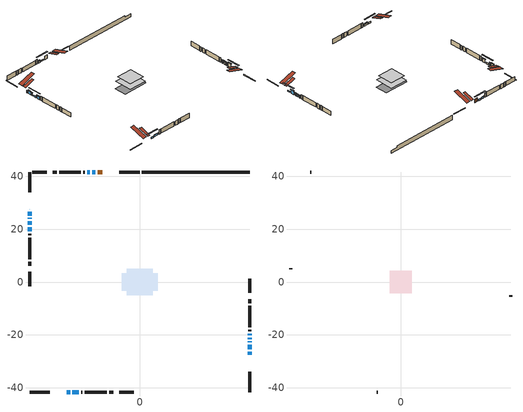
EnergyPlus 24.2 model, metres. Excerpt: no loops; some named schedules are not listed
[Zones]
conditioned space
 floor adiabatic (AdiabaticFloorConstruction): -4.94,-4.94 -4.94,4.94 4.94,4.94 4.94,-4.94 z1.37
 floor foundation (Slab1 construction): -6.84,-3.37 -6.84,3.37 6.84,3.37 6.84,-3.37 z-1.22
 wall outside (RimJoist1 construction): -0.08,41.69 -7.74,41.69 / -41.69,-41.69 -34.03,-41.69 / -41.69,41.69 -41.69,34.03 / 41.69,-41.69 41.69,-34.03 z1.37:1.67
 wall outside (AdiabaticWallConstruction 1): -14.14,41.69 -15.91,41.69 z1.37:3.4
 wall outside (AdiabaticWallConstruction): -41.69,27.63 -41.69,27.54 z1.37:2.59; -41.69,26.61 -41.69,25.19 / -41.69,20.7 -41.69,19.23 z1.37:3.12; -41.69,24.26 -41.69,24.01 / 41.69,-22.8 41.69,-22.54 / 41.69,-21.62 41.69,-21.06 / 41.69,-20.13 41.69,-19.57 z1.37:2.82; 41.69,-27.63 41.69,-26.43 / -16.84,41.69 -18.04,41.69 / -27.63,-41.69 -26.43,-41.69 / -41.69,23.08 -41.69,21.63 z1.37:2.13; 41.69,-25.5 41.69,-23.73 z1.37:3.4; -18.96,41.69 -19.9,41.69 / -25.5,-41.69 -23.17,-41.69 z1.37:2.34
 wall outside (Wall1 construction): -20.83,41.69 -21.36,41.69 / -22.24,-41.69 -21.72,-41.69 / -41.69,18.3 -41.69,17.77 / 41.69,-18.64 41.69,-18.12 z1.37:3.81
 wall outside (Wall2 construction): -22.28,41.69 -30.55,41.69 / -20.79,-41.69 -12.52,-41.69 / -41.69,16.85 -41.69,8.58 / 41.69,-17.19 41.69,-8.92 z1.37:3.81
 wall outside (Wall3 construction): -31.48,41.69 -33.01,41.69 / -11.59,-41.69 -10.06,-41.69 / -41.69,7.65 -41.69,6.12 / 41.69,-7.99 41.69,-6.47 z1.37:3.81
 wall outside (Wall5 construction): -35.32,41.69 -40.76,41.69 / -7.76,-41.69 -2.31,-41.69 / -41.69,3.81 -41.69,-1.63 / 41.69,-4.16 41.69,1.29 z1.37:3.81
 wall foundation (FoundationWall1 construction): 0.85,41.69,-1.22 0.85,41.69,1.37 37.6,41.69,1.37 37.6,41.69,0.43 41.69,41.69,0.43 41.69,41.69,-1.22
 window (WindowConstruction 9): -41.69,27.63 -41.69,27.54 z1.37:2.59
 window (WindowConstruction 7): -41.69,26.61 -41.69,25.19 z1.37:3.12
 window (WindowConstruction 8): -41.69,24.26 -41.69,24.01 z1.37:2.82
 window (WindowConstruction 10): 41.69,-27.63 41.69,-26.43 z1.37:2.13
 window (WindowConstruction 11): -16.84,41.69 -18.03,41.69 z1.37:2.13
 window (WindowConstruction 12): -27.63,-41.69 -26.43,-41.69 z1.37:2.13
 window (WindowConstruction 13): -41.69,23.08 -41.69,21.63 z1.37:2.13
 window (WindowConstruction): 41.69,-25.5 41.69,-23.73 z1.37:3.4
 window (WindowConstruction 1): 41.69,-22.8 41.69,-22.54 z1.37:2.82
 window (WindowConstruction 2): 41.69,-21.62 41.69,-21.06 z1.37:2.82
 window (WindowConstruction 3): 41.69,-20.13 41.69,-19.57 z1.37:2.82
 window (WindowConstruction 4): -18.96,41.69 -19.9,41.69 z1.37:2.34
 window (WindowConstruction 5): -25.5,-41.69 -23.17,-41.69 z1.37:2.34
 window (WindowConstruction 6): -41.69,20.7 -41.69,19.23 z1.37:3.12
 door (Door): -14.14,41.69 -15.91,41.69 z1.37:3.4
 ceiling adiabatic (AdiabaticFloorConstruction): 4.94,-4.94 4.94,4.94 -4.94,4.94 -4.94,-4.94 z1.37
 roof outside (Roof2 construction): -13.22,41.69,3.81 -13.22,36.2,5.64 -11.77,36.2,5.64 -11.77,41.69,3.81; -28.56,-41.69,3.81 -28.56,-36.2,5.64 -30,-36.2,5.64 -30,-41.69,3.81; -41.69,28.56,3.81 -36.2,28.56,5.64 -36.2,30,5.64 -41.69,30,3.81; 41.69,-28.56,3.81 36.2,-28.56,5.64 36.2,-30,5.64 41.69,-30,3.81
attic - vented
 floor to conditioned space (Floor1 construction Reversed): -4.23,-4.23 -4.23,4.23 4.23,4.23 4.23,-4.23 z3.81
 wall outside (Wall4 construction): -33.94,41.69 -34.39,41.69 / -9.13,-41.69 -8.68,-41.69 / -41.69,5.19 -41.69,4.74 / 41.69,-5.54 41.69,-5.09 z1.37:3.81
 roof outside (Roof1 construction): -10.84,41.69,3.81 -10.84,33.45,6.55 -8.67,33.45,6.55 -8.67,41.69,3.81; -30.93,-41.69,3.81 -30.93,-33.45,6.55 -33.1,-33.45,6.55 -33.1,-41.69,3.81; -41.69,30.93,3.81 -33.45,30.93,6.55 -33.45,33.1,6.55 -41.69,33.1,3.81; 41.69,-30.93,3.81 33.45,-30.93,6.55 33.45,-33.1,6.55 41.69,-33.1,3.81
shading: -41.69,24.99 -41.69,26.81 -42.1,26.81 -42.1,24.99 z3.32; -41.69,23.81 -41.69,24.46 -42.1,24.46 -42.1,23.81 z3.02; 41.69,-23.52 41.69,-30.54 42.1,-30.54 42.1,-23.52 z5.04; -20.95,41.69 -13.93,41.69 -13.93,42.1 -20.95,42.1 z5.04; -23.52,-41.69 -30.54,-41.69 -30.54,-42.1 -23.52,-42.1 z5.04; -41.69,18.72 -41.69,25.99 -42.1,25.99 -42.1,18.72 z5.04; 41.69,-23.53 41.69,-25.7 42.1,-25.7 42.1,-23.53 z3.6; 41.69,-22.34 41.69,-23 42.1,-23 42.1,-22.34 z3.02; 41.69,-20.86 41.69,-21.82 42.1,-21.82 42.1,-20.86 z3.02; 41.69,-19.37 41.69,-20.33 42.1,-20.33 42.1,-19.37 z3.02; -20.1,41.69 -18.76,41.69 -18.76,42.1 -20.1,42.1 z2.54; -22.97,-41.69 -25.7,-41.69 -25.7,-42.1 -22.97,-42.1 z2.54; -41.69,19.03 -41.69,20.9 -42.1,20.9 -42.1,19.03 z3.32
[Building]
Building 1: Terrain=Suburbs
[Site:Location]
Edmonton Intl AP_AB: Latitude {deg}=53.31; Longitude {deg}=-113.58; Time Zone {hr}=-7; Elevation {m}=723; Keep Site Location Information=Yes
[Site:GroundTemperature:Shallow]
-1.56185, -3.61833, -3.78302, -2.80711, 1.11059, 5.01004, 8.39065, 10.5322, 10.7141, 8.97234, 5.67794, 1.89811
[Site:WaterMainsTemperature]
Calculation Method=Schedule; Temperature Schedule=mains temperature schedule
[Material] Roughness=Rough; Thermal Absorptance=0.9
Name | Thickness {m} | Conductivity {W/m-K} | Density {kg/m3} | Specific Heat {J/kg-K} | Solar Absorptance | Visible Absorptance
asphalt or fiberglass shingles | 0.00635 | 0.162714 | 1121.4 | 1465.45 | 0.4 | 0.4
ceiling loosefill ins | 0.0846667 | 0.0480833 | 16.02 | 1046.75 | 0.7 | 0.7
ceiling stud and cavity | 0.1397 | 0.0801386 | 65.682 | 1177.47 | 0.7 | 0.7
concrete 4.0 in. | 0.1016 | 1.803125 | 2242.8 | 837.4 | 0.7 | 0.7
concrete 8.0 in. | 0.2032 | 1.803125 | 2242.8 | 837.4 | 0.7 | 0.7
door material | 0.04445 | 0.053851 | 512.64 | 1214.23 | 0.7 | 0.7
floor covering | 0.0127 | 0.0433444 | 54.468 | 1339.84 | 0.6 | 0.6
floor rigid ins; wall rigid ins 1 | 0.512978 | 0.029427 | 32.04 | 1214.23 | 0.7 | 0.7
floor stud and cavity | 0.1397 | 1.75129 | 37.0049 | 1207.88 | 0.7 | 0.7
furniture material conditioned space 1 | 0.1524 | 0.115458 | 640.8 | 1214.23 | 0.6 | 0.6
gypsum board | 0.0127 | 0.160291 | 801 | 837.4 | 0.6 | 0.6
osb sheathing 0.5 in. | 0.0127 | 0.115458 | 512.64 | 1214.23 | 0.7 | 0.7
osb sheathing 0.75 in. | 0.01905 | 0.115458 | 512.64 | 1214.23 | 0.7 | 0.7
osb sheathing 2.0 in. | 0.0508 | 0.115458 | 512.64 | 1214.23 | 0.7 | 0.7
rim joist stud and cavity | 0.0508 | 0.0296634 | 125.044 | 1163.47 | 0.6 | 0.6
roof rigid ins; wall rigid ins | 0.051816 | 0.029427 | 32.04 | 1214.23 | 0.7 | 0.7
roof stud and cavity | 0.2032 | 0.133444 | 78.34581 | 1123.46 | 0.7 | 0.7
wall stud and cavity | 0.1397 | 0.422031 | 139.0536 | 1170.24 | 0.7 | 0.7
wall stud and cavity 1 | 0.1397 | 0.213279 | 139.0536 | 1170.24 | 0.7 | 0.7
wall stud and cavity 2 | 0.1397 | 0.475104 | 139.0536 | 1170.24 | 0.7 | 0.7
wall stud and cavity 3 | 0.0889 | 6.1454 | 50.32683 | 1063.81 | 0.6 | 0.6
wall stud and cavity 4 | 0.1397 | 0.265121 | 139.0536 | 1170.24 | 0.7 | 0.7
wall stud and cavity 5 | 0.0889 | 0.380278 | 52.3479 | 1209.89 | 0.7 | 0.7
wall stud and cavity 6 | 0.0889 | 0.391764 | 83.0341 | 1211.67 | 0.7 | 0.7
wood siding | 0.0254 | 0.102417 | 544.68 | 1172.36 | 0.4 | 0.4
wood siding 1 | 0.00254 | 0.102417 | 544.68 | 1172.36 | 0.4 | 0.4
wood siding 2; wood siding 3; wood siding 4 | 0.0254 | 0.102417 | 544.68 | 1172.36 | 0.7 | 0.7
[WindowMaterial:SimpleGlazingSystem]
Name | U-Factor {W/m2-K} | Solar Heat Gain Coefficient
WindowMaterial | 2.97754 | 0.59
WindowMaterial 1 | 3.32901 | 0.5
WindowMaterial 10 | 3.304596 | 0.65
WindowMaterial 2 | 3.30914 | 0.62
WindowMaterial 3 | 3.26996 | 0.52
WindowMaterial 4 | 3.284723 | 0.52
WindowMaterial 5 | 3.28586 | 0.54
WindowMaterial 6 | 3.29835 | 0.69
WindowMaterial 7 | 3.30573 | 0.65
WindowMaterial 8 | 3.273367 | 0.4
WindowMaterial 9 | 3.27961 | 0.52
[Construction]
AdiabaticFloorConstruction: floor stud and cavity, floor rigid ins, osb sheathing 0.75 in., floor covering
AdiabaticWallConstruction: wood siding 3, wall rigid ins 1, wall stud and cavity 5, gypsum board
AdiabaticWallConstruction 1: wood siding 4, wall rigid ins 1, wall stud and cavity 5, gypsum board
Door: door material
Floor1 construction Reversed: gypsum board, ceiling stud and cavity, ceiling loosefill ins
FoundationWall1 construction: concrete 8.0 in.
furniture construction conditioned space 1: furniture material conditioned space 1
PartitionWallConstruction: gypsum board, wall stud and cavity 6, gypsum board
RimJoist1 construction: wood siding 2, osb sheathing 2.0 in., rim joist stud and cavity
Roof1 construction: asphalt or fiberglass shingles
Roof2 construction: asphalt or fiberglass shingles, roof rigid ins, osb sheathing 0.75 in., roof stud and cavity, gypsum board
Slab1 construction: concrete 4.0 in.
Wall1 construction: wood siding, wall rigid ins, osb sheathing 0.5 in., wall stud and cavity, gypsum board
Wall2 construction: wood siding, wall rigid ins, osb sheathing 0.5 in., wall stud and cavity 1, gypsum board
Wall3 construction: wood siding, wall rigid ins, osb sheathing 0.5 in., wall stud and cavity 2, gypsum board
Wall4 construction: wood siding 1, wall stud and cavity 3
Wall5 construction: wood siding, wall rigid ins, osb sheathing 0.5 in., wall stud and cavity 4, gypsum board
WindowConstruction: WindowMaterial
WindowConstruction 1; WindowConstruction 8: WindowMaterial 1
WindowConstruction 10; WindowConstruction 11; WindowConstruction 12: WindowMaterial 9
WindowConstruction 13: WindowMaterial 10
WindowConstruction 2: WindowMaterial 2
WindowConstruction 3: WindowMaterial 3
WindowConstruction 4: WindowMaterial 4
WindowConstruction 5: WindowMaterial 5
WindowConstruction 6: WindowMaterial 6
WindowConstruction 7: WindowMaterial 7
WindowConstruction 9: WindowMaterial 8
[Zone] Multiplier=1; Part of Total Floor Area=Yes
Name | Volume {m3}
attic - vented | 31.8913
conditioned space | 534.9
[Space]
Name | Zone | Volume {m3}
attic - vented 1 | attic - vented | 31.8913
conditioned space 1 | conditioned space | 534.9
[ZoneInfiltration:EffectiveLeakageArea]
infil attic - vented 1: Zone or Space=attic - vented 1; Schedule=Always On Discrete; Effective Air Leakage Area {cm2}=2488.35; Stack Coefficient=0.00036052; Wind Coefficient=1.28288e-05
[ZoneMixing]
whole house fan mix: Zone or Space=attic - vented; Schedule=Always On Continuous; Design Flow Rate Calculation Method=Flow/Zone; Design Flow Rate {m3/s}=0; Source Zone or Space=conditioned space
[SurfaceProperty:ExposedFoundationPerimeter]
Slab1: Exposed Perimeter Calculation Method=TotalExposedPerimeter; Total Exposed Perimeter {m}=40.843
[InternalMass] Zone or ZoneList=conditioned space; Space or SpaceList=conditioned space 1
Name | Construction | Surface Area {m2}
furniture mass conditioned space 1 | furniture construction conditioned space 1 | 75.8397
partition wall mass | PartitionWallConstruction | 189.599
[Lights]
interior lighting: Zone or ZoneList or Space or SpaceList=conditioned space 1; Schedule=interior lighting schedule; Design Level Calculation Method=LightingLevel; Lighting Level {W}=343.2; Return Air Fraction=0; Fraction Radiant=0.6; Fraction Visible=0.2; Fraction Replaceable=1
[People]
occupants: Zone or ZoneList or Space or SpaceList=conditioned space 1; Number of People Schedule=occupants schedule; Number of People Calculation Method=People; Number of People=3; Fraction Radiant=0.314171; Sensible Heat Fraction=0.56303; Activity Level Schedule=occupants activity schedule; Carbon Dioxide Generation Rate {m3/s-W}=0; Enable ASHRAE 55 Comfort Warnings=No; Mean Radiant Temperature Calculation Type=EnclosureAveraged
[ElectricEquipment] Zone or ZoneList or Space or SpaceList=conditioned space 1; Design Level Calculation Method=EquipmentLevel
Name | Schedule | Design Level {W} | Fraction Latent | Fraction Radiant | Fraction Lost
clothes dryer | clothes dryer schedule | 140.772 | 0.015 | 0.081 | 0.85
clothes washer | clothes washer schedule | 32.1985 | 0.03 | 0.162 | 0.7
cooking range | cooking range schedule | 215.147 | 0.08 | 0.432 | 0.2
dishwasher | dishwasher schedule | 66.8632 | 0.3 | 0.18 | 0.4
fridge | fridge schedule | 72.9452 | 0 | 0.6 | 0
mech vent bath fan 0 | mech vent bath fan 0 schedule | 50.2 | 0 | 0 | 1
mech vent bath fan 1 | mech vent bath fan 1 schedule | 50.2 | 0 | 0 | 1
mech vent house fan | mech vent house fan schedule | 0 | 0 | 0 | 1
mech vent house fan cfis | mech vent house fan cfis schedule | 0 | 0 | 0 | 0
misc plug loads | misc plug loads schedule | 494.7 | 0.045 | 0.513 | 0.1
whole house fan | Always On Discrete | 0 | 0 | 0 | 1
[OtherEquipment] Zone or ZoneList or Space or SpaceList=conditioned space 1; Design Level Calculation Method=EquipmentLevel
Name | Fuel Type | Schedule | Design Level {W} | Fraction Latent | Fraction Radiant | Fraction Lost
clothes dryer 1 | Electricity | clothes dryer schedule | 0 | 0.015 | 0.081 | 0.85
cooking range 1 | Electricity | cooking range schedule | 0 | 0.08 | 0.432 | 0.2
general water use latent | None | general water use schedule | 62.594 | 1 | 0 | 0
general water use sensible | None | general water use schedule | -61.6891 | 0 | 0.6 | 0
mech vent house fan latent load | None | Always On Discrete | 0 | 1 | 0 | 0
mech vent house fan sensible load | None | Always On Discrete | 0 | 0 | 0 | 0
water heater energy adjustment1 | NaturalGas | Always On Discrete | 0.01 | 0 | 0 | 1
[ZoneInfiltration:DesignFlowRate] Zone or ZoneList or Space or SpaceList=conditioned space 1; Schedule=Always On Discrete; Design Flow Rate Calculation Method=Flow/Zone; Design Flow Rate {m3/s}=0
infil flow; natural vent flow; whole house fan flow
[Foundation:Kiva]
Foundation Kiva 1: Initial Indoor Air Temperature {C}=18; Wall Height Above Grade {m}=1.37002; Wall Depth Below Slab {m}=0.2032
[Foundation:Kiva:Settings]
Soil Conductivity {W/m-K}=0.849921; Soil Density {kg/m3}=1842.3; Soil Specific Heat {J/kg-K}=418.7; Ground Solar Absorptivity=0.9; Ground Thermal Absorptivity=0.9; Ground Surface Roughness {m}=0.03; Far-Field Width {m}=40; Deep-Ground Boundary Condition=ZeroFlux; Deep-Ground Depth {m}=40; Minimum Cell Dimension {m}=0.2; Maximum Cell Growth Coefficient=3; Simulation Timestep=Timestep
[Exterior:Lights]
exterior lighting: Schedule=exterior lighting schedule; Design Level {W}=75.6
[Schedule:Constant]
Name | Hourly Value
Always On Continuous; mech vent house fan schedule; mech vent house fan cfis schedule; Always On Discrete | 1
occupants activity schedule | 117.228
fridge schedule | 0
[Schedule:Week:Daily]
interior lighting schedule Week Rule - Jan1-Jan27: interior lighting schedule day, interior lighting schedule day, interior lighting schedule day, interior lighting schedule day, interior lighting schedule day, interior lighting schedule day, interior lighting schedule day, interior lighting schedule default day, interior lighting schedule default day, interior lighting schedule default day, interior lighting schedule default day, interior lighting schedule default day
interior lighting schedule Week Rule - Jan28-Feb3: interior lighting schedule day, interior lighting schedule day, interior lighting schedule day, interior lighting schedule day, interior lighting schedule day 1, interior lighting schedule day 1, interior lighting schedule day 1, interior lighting schedule default day, interior lighting schedule default day, interior lighting schedule default day, interior lighting schedule default day, interior lighting schedule default day
interior lighting schedule Week Rule - Feb4-Feb24: interior lighting schedule day 1, interior lighting schedule day 1, interior lighting schedule day 1, interior lighting schedule day 1, interior lighting schedule day 1, interior lighting schedule day 1, interior lighting schedule day 1, interior lighting schedule default day, interior lighting schedule default day, interior lighting schedule default day, interior lighting schedule default day, interior lighting schedule default day
interior lighting schedule Week Rule - Feb25-Mar3: interior lighting schedule day 1, interior lighting schedule day 1, interior lighting schedule day 1, interior lighting schedule day 1, interior lighting schedule day 2, interior lighting schedule day 2, interior lighting schedule day 2, interior lighting schedule default day, interior lighting schedule default day, interior lighting schedule default day, interior lighting schedule default day, interior lighting schedule default day
interior lighting schedule Week Rule - Mar4-Mar31: interior lighting schedule day 2, interior lighting schedule day 2, interior lighting schedule day 2, interior lighting schedule day 2, interior lighting schedule day 2, interior lighting schedule day 2, interior lighting schedule day 2, interior lighting schedule default day, interior lighting schedule default day, interior lighting schedule default day, interior lighting schedule default day, interior lighting schedule default day
interior lighting schedule Week Rule - Apr1-Apr28: interior lighting schedule day 3, interior lighting schedule day 3, interior lighting schedule day 3, interior lighting schedule day 3, interior lighting schedule day 3, interior lighting schedule day 3, interior lighting schedule day 3, interior lighting schedule default day, interior lighting schedule default day, interior lighting schedule default day, interior lighting schedule default day, interior lighting schedule default day
interior lighting schedule Week Rule - Apr29-May5: interior lighting schedule day 3, interior lighting schedule day 3, interior lighting schedule day 4, interior lighting schedule day 4, interior lighting schedule day 4, interior lighting schedule day 4, interior lighting schedule day 4, interior lighting schedule default day, interior lighting schedule default day, interior lighting schedule default day, interior lighting schedule default day, interior lighting schedule default day
interior lighting schedule Week Rule - May6-May26: interior lighting schedule day 4, interior lighting schedule day 4, interior lighting schedule day 4, interior lighting schedule day 4, interior lighting schedule day 4, interior lighting schedule day 4, interior lighting schedule day 4, interior lighting schedule default day, interior lighting schedule default day, interior lighting schedule default day, interior lighting schedule default day, interior lighting schedule default day
interior lighting schedule Week Rule - May27-Jun2: interior lighting schedule day 4, interior lighting schedule day 4, interior lighting schedule day 4, interior lighting schedule day 4, interior lighting schedule day 4, interior lighting schedule day 5, interior lighting schedule day 5, interior lighting schedule default day, interior lighting schedule default day, interior lighting schedule default day, interior lighting schedule default day, interior lighting schedule default day
interior lighting schedule Week Rule - Jun3-Jun30: interior lighting schedule day 5, interior lighting schedule day 5, interior lighting schedule day 5, interior lighting schedule day 5, interior lighting schedule day 5, interior lighting schedule day 5, interior lighting schedule day 5, interior lighting schedule default day, interior lighting schedule default day, interior lighting schedule default day, interior lighting schedule default day, interior lighting schedule default day
interior lighting schedule Week Rule - Jul1-Jul28: interior lighting schedule day 6, interior lighting schedule day 6, interior lighting schedule day 6, interior lighting schedule day 6, interior lighting schedule day 6, interior lighting schedule day 6, interior lighting schedule day 6, interior lighting schedule default day, interior lighting schedule default day, interior lighting schedule default day, interior lighting schedule default day, interior lighting schedule default day
interior lighting schedule Week Rule - Jul29-Aug4: interior lighting schedule day 6, interior lighting schedule day 6, interior lighting schedule day 6, interior lighting schedule day 7, interior lighting schedule day 7, interior lighting schedule day 7, interior lighting schedule day 7, interior lighting schedule default day, interior lighting schedule default day, interior lighting schedule default day, interior lighting schedule default day, interior lighting schedule default day
interior lighting schedule Week Rule - Aug5-Aug25: interior lighting schedule day 7, interior lighting schedule day 7, interior lighting schedule day 7, interior lighting schedule day 7, interior lighting schedule day 7, interior lighting schedule day 7, interior lighting schedule day 7, interior lighting schedule default day, interior lighting schedule default day, interior lighting schedule default day, interior lighting schedule default day, interior lighting schedule default day
interior lighting schedule Week Rule - Aug26-Sep1: interior lighting schedule day 7, interior lighting schedule day 7, interior lighting schedule day 7, interior lighting schedule day 7, interior lighting schedule day 7, interior lighting schedule day 7, interior lighting schedule day 8, interior lighting schedule default day, interior lighting schedule default day, interior lighting schedule default day, interior lighting schedule default day, interior lighting schedule default day
interior lighting schedule Week Rule - Sep2-Sep29: interior lighting schedule day 8, interior lighting schedule day 8, interior lighting schedule day 8, interior lighting schedule day 8, interior lighting schedule day 8, interior lighting schedule day 8, interior lighting schedule day 8, interior lighting schedule default day, interior lighting schedule default day, interior lighting schedule default day, interior lighting schedule default day, interior lighting schedule default day
interior lighting schedule Week Rule - Sep30-Oct6: interior lighting schedule day 8, interior lighting schedule day 9, interior lighting schedule day 9, interior lighting schedule day 9, interior lighting schedule day 9, interior lighting schedule day 9, interior lighting schedule day 9, interior lighting schedule default day, interior lighting schedule default day, interior lighting schedule default day, interior lighting schedule default day, interior lighting schedule default day
interior lighting schedule Week Rule - Oct7-Oct27: interior lighting schedule day 9, interior lighting schedule day 9, interior lighting schedule day 9, interior lighting schedule day 9, interior lighting schedule day 9, interior lighting schedule day 9, interior lighting schedule day 9, interior lighting schedule default day, interior lighting schedule default day, interior lighting schedule default day, interior lighting schedule default day, interior lighting schedule default day
interior lighting schedule Week Rule - Oct28-Nov3: interior lighting schedule day 9, interior lighting schedule day 9, interior lighting schedule day 9, interior lighting schedule day 9, interior lighting schedule day 10, interior lighting schedule day 10, interior lighting schedule day 10, interior lighting schedule default day, interior lighting schedule default day, interior lighting schedule default day, interior lighting schedule default day, interior lighting schedule default day
interior lighting schedule Week Rule - Nov4-Nov24: interior lighting schedule day 10, interior lighting schedule day 10, interior lighting schedule day 10, interior lighting schedule day 10, interior lighting schedule day 10, interior lighting schedule day 10, interior lighting schedule day 10, interior lighting schedule default day, interior lighting schedule default day, interior lighting schedule default day, interior lighting schedule default day, interior lighting schedule default day
interior lighting schedule Week Rule - Nov25-Dec1: interior lighting schedule day 10, interior lighting schedule day 10, interior lighting schedule day 10, interior lighting schedule day 10, interior lighting schedule day 10, interior lighting schedule day 10, interior lighting schedule day 11, interior lighting schedule default day, interior lighting schedule default day, interior lighting schedule default day, interior lighting schedule default day, interior lighting schedule default day
interior lighting schedule Week Rule - Dec2-Dec31: interior lighting schedule day 11, interior lighting schedule day 11, interior lighting schedule day 11, interior lighting schedule day 11, interior lighting schedule day 11, interior lighting schedule day 11, interior lighting schedule day 11, interior lighting schedule default day, interior lighting schedule default day, interior lighting schedule default day, interior lighting schedule default day, interior lighting schedule default day
occupants schedule Week Rule - Jan1-Dec31: occupants schedule day, occupants schedule day, occupants schedule day, occupants schedule day, occupants schedule day, occupants schedule day, occupants schedule day, occupants schedule default day, occupants schedule default day, occupants schedule default day, occupants schedule default day, occupants schedule default day
clothes dryer schedule Week Rule - Jan1-Dec31: clothes dryer schedule day, clothes dryer schedule day, clothes dryer schedule day, clothes dryer schedule day, clothes dryer schedule day, clothes dryer schedule day, clothes dryer schedule day, clothes dryer schedule default day, clothes dryer schedule default day, clothes dryer schedule default day, clothes dryer schedule default day, clothes dryer schedule default day
clothes washer schedule Week Rule - Jan1-Dec31: clothes washer schedule day, clothes washer schedule day, clothes washer schedule day, clothes washer schedule day, clothes washer schedule day, clothes washer schedule day, clothes washer schedule day, clothes washer schedule default day, clothes washer schedule default day, clothes washer schedule default day, clothes washer schedule default day, clothes washer schedule default day
cooking range schedule Week Rule - Jan1-Dec31: cooking range schedule day, cooking range schedule day, cooking range schedule day, cooking range schedule day, cooking range schedule day, cooking range schedule day, cooking range schedule day, cooking range schedule default day, cooking range schedule default day, cooking range schedule default day, cooking range schedule default day, cooking range schedule default day
dishwasher schedule Week Rule - Jan1-Dec31: dishwasher schedule day, dishwasher schedule day, dishwasher schedule day, dishwasher schedule day, dishwasher schedule day, dishwasher schedule day, dishwasher schedule day, dishwasher schedule default day, dishwasher schedule default day, dishwasher schedule default day, dishwasher schedule default day, dishwasher schedule default day
mech vent bath fan 0 schedule Week Rule - Jan1-Dec31: mech vent bath fan 0 schedule day, mech vent bath fan 0 schedule day, mech vent bath fan 0 schedule day, mech vent bath fan 0 schedule day, mech vent bath fan 0 schedule day, mech vent bath fan 0 schedule day, mech vent bath fan 0 schedule day, mech vent bath fan 0 schedule default day, mech vent bath fan 0 schedule default day, mech vent bath fan 0 schedule default day, mech vent bath fan 0 schedule default day, mech vent bath fan 0 schedule default day
mech vent bath fan 1 schedule Week Rule - Jan1-Dec31: mech vent bath fan 1 schedule day, mech vent bath fan 1 schedule day, mech vent bath fan 1 schedule day, mech vent bath fan 1 schedule day, mech vent bath fan 1 schedule day, mech vent bath fan 1 schedule day, mech vent bath fan 1 schedule day, mech vent bath fan 1 schedule default day, mech vent bath fan 1 schedule default day, mech vent bath fan 1 schedule default day, mech vent bath fan 1 schedule default day, mech vent bath fan 1 schedule default day
misc plug loads schedule Week Rule - Jan1-Dec31: misc plug loads schedule day, misc plug loads schedule day, misc plug loads schedule day, misc plug loads schedule day, misc plug loads schedule day, misc plug loads schedule day, misc plug loads schedule day, misc plug loads schedule default day, misc plug loads schedule default day, misc plug loads schedule default day, misc plug loads schedule default day, misc plug loads schedule default day
general water use schedule Week Rule - Jan1-Dec31: general water use schedule day, general water use schedule day, general water use schedule day, general water use schedule day, general water use schedule day, general water use schedule day, general water use schedule day, general water use schedule default day, general water use schedule default day, general water use schedule default day, general water use schedule default day, general water use schedule default day
exterior lighting schedule Week Rule - Jan1-Jan27: exterior lighting schedule day, exterior lighting schedule day, exterior lighting schedule day, exterior lighting schedule day, exterior lighting schedule day, exterior lighting schedule day, exterior lighting schedule day, exterior lighting schedule default day, exterior lighting schedule default day, exterior lighting schedule default day, exterior lighting schedule default day, exterior lighting schedule default day
exterior lighting schedule Week Rule - Jan28-Feb3: exterior lighting schedule day, exterior lighting schedule day, exterior lighting schedule day, exterior lighting schedule day, exterior lighting schedule day 1, exterior lighting schedule day 1, exterior lighting schedule day 1, exterior lighting schedule default day, exterior lighting schedule default day, exterior lighting schedule default day, exterior lighting schedule default day, exterior lighting schedule default day
exterior lighting schedule Week Rule - Feb4-Feb24: exterior lighting schedule day 1, exterior lighting schedule day 1, exterior lighting schedule day 1, exterior lighting schedule day 1, exterior lighting schedule day 1, exterior lighting schedule day 1, exterior lighting schedule day 1, exterior lighting schedule default day, exterior lighting schedule default day, exterior lighting schedule default day, exterior lighting schedule default day, exterior lighting schedule default day
exterior lighting schedule Week Rule - Feb25-Mar3: exterior lighting schedule day 1, exterior lighting schedule day 1, exterior lighting schedule day 1, exterior lighting schedule day 1, exterior lighting schedule day 2, exterior lighting schedule day 2, exterior lighting schedule day 2, exterior lighting schedule default day, exterior lighting schedule default day, exterior lighting schedule default day, exterior lighting schedule default day, exterior lighting schedule default day
exterior lighting schedule Week Rule - Mar4-Mar31: exterior lighting schedule day 2, exterior lighting schedule day 2, exterior lighting schedule day 2, exterior lighting schedule day 2, exterior lighting schedule day 2, exterior lighting schedule day 2, exterior lighting schedule day 2, exterior lighting schedule default day, exterior lighting schedule default day, exterior lighting schedule default day, exterior lighting schedule default day, exterior lighting schedule default day
exterior lighting schedule Week Rule - Apr1-Apr28: exterior lighting schedule day 3, exterior lighting schedule day 3, exterior lighting schedule day 3, exterior lighting schedule day 3, exterior lighting schedule day 3, exterior lighting schedule day 3, exterior lighting schedule day 3, exterior lighting schedule default day, exterior lighting schedule default day, exterior lighting schedule default day, exterior lighting schedule default day, exterior lighting schedule default day
exterior lighting schedule Week Rule - Apr29-May5: exterior lighting schedule day 3, exterior lighting schedule day 3, exterior lighting schedule day 4, exterior lighting schedule day 4, exterior lighting schedule day 4, exterior lighting schedule day 4, exterior lighting schedule day 4, exterior lighting schedule default day, exterior lighting schedule default day, exterior lighting schedule default day, exterior lighting schedule default day, exterior lighting schedule default day
exterior lighting schedule Week Rule - May6-May26: exterior lighting schedule day 4, exterior lighting schedule day 4, exterior lighting schedule day 4, exterior lighting schedule day 4, exterior lighting schedule day 4, exterior lighting schedule day 4, exterior lighting schedule day 4, exterior lighting schedule default day, exterior lighting schedule default day, exterior lighting schedule default day, exterior lighting schedule default day, exterior lighting schedule default day
exterior lighting schedule Week Rule - May27-Jun2: exterior lighting schedule day 4, exterior lighting schedule day 4, exterior lighting schedule day 4, exterior lighting schedule day 4, exterior lighting schedule day 4, exterior lighting schedule day 5, exterior lighting schedule day 5, exterior lighting schedule default day, exterior lighting schedule default day, exterior lighting schedule default day, exterior lighting schedule default day, exterior lighting schedule default day
exterior lighting schedule Week Rule - Jun3-Jun30: exterior lighting schedule day 5, exterior lighting schedule day 5, exterior lighting schedule day 5, exterior lighting schedule day 5, exterior lighting schedule day 5, exterior lighting schedule day 5, exterior lighting schedule day 5, exterior lighting schedule default day, exterior lighting schedule default day, exterior lighting schedule default day, exterior lighting schedule default day, exterior lighting schedule default day
exterior lighting schedule Week Rule - Jul1-Jul28: exterior lighting schedule day 6, exterior lighting schedule day 6, exterior lighting schedule day 6, exterior lighting schedule day 6, exterior lighting schedule day 6, exterior lighting schedule day 6, exterior lighting schedule day 6, exterior lighting schedule default day, exterior lighting schedule default day, exterior lighting schedule default day, exterior lighting schedule default day, exterior lighting schedule default day
exterior lighting schedule Week Rule - Jul29-Aug4: exterior lighting schedule day 6, exterior lighting schedule day 6, exterior lighting schedule day 6, exterior lighting schedule day 7, exterior lighting schedule day 7, exterior lighting schedule day 7, exterior lighting schedule day 7, exterior lighting schedule default day, exterior lighting schedule default day, exterior lighting schedule default day, exterior lighting schedule default day, exterior lighting schedule default day
exterior lighting schedule Week Rule - Aug5-Aug25: exterior lighting schedule day 7, exterior lighting schedule day 7, exterior lighting schedule day 7, exterior lighting schedule day 7, exterior lighting schedule day 7, exterior lighting schedule day 7, exterior lighting schedule day 7, exterior lighting schedule default day, exterior lighting schedule default day, exterior lighting schedule default day, exterior lighting schedule default day, exterior lighting schedule default day
exterior lighting schedule Week Rule - Aug26-Sep1: exterior lighting schedule day 7, exterior lighting schedule day 7, exterior lighting schedule day 7, exterior lighting schedule day 7, exterior lighting schedule day 7, exterior lighting schedule day 7, exterior lighting schedule day 8, exterior lighting schedule default day, exterior lighting schedule default day, exterior lighting schedule default day, exterior lighting schedule default day, exterior lighting schedule default day
exterior lighting schedule Week Rule - Sep2-Sep29: exterior lighting schedule day 8, exterior lighting schedule day 8, exterior lighting schedule day 8, exterior lighting schedule day 8, exterior lighting schedule day 8, exterior lighting schedule day 8, exterior lighting schedule day 8, exterior lighting schedule default day, exterior lighting schedule default day, exterior lighting schedule default day, exterior lighting schedule default day, exterior lighting schedule default day
[Schedule:Year]
interior lighting schedule: interior lighting schedule Week Rule - Jan1-Jan27, 1, 1, 1, 27, interior lighting schedule Week Rule - Jan28-Feb3, 1, 28, 2, 3, interior lighting schedule Week Rule - Feb4-Feb24, 2, 4, 2, 24, interior lighting schedule Week Rule - Feb25-Mar3, 2, 25, 3, 3, interior lighting schedule Week Rule - Mar4-Mar31, 3, 4, 3, 31, interior lighting schedule Week Rule - Apr1-Apr28, 4, 1, 4, 28, interior lighting schedule Week Rule - Apr29-May5, 4, 29, 5, 5, interior lighting schedule Week Rule - May6-May26, 5, 6, 5, 26, interior lighting schedule Week Rule - May27-Jun2, 5, 27, 6, 2, interior lighting schedule Week Rule - Jun3-Jun30, 6, 3, 6, 30, interior lighting schedule Week Rule - Jul1-Jul28, 7, 1, 7, 28, interior lighting schedule Week Rule - Jul29-Aug4, 7, 29, 8, 4, interior lighting schedule Week Rule - Aug5-Aug25, 8, 5, 8, 25, interior lighting schedule Week Rule - Aug26-Sep1, 8, 26, 9, 1, interior lighting schedule Week Rule - Sep2-Sep29, 9, 2, 9, 29, interior lighting schedule Week Rule - Sep30-Oct6, 9, 30, 10, 6, interior lighting schedule Week Rule - Oct7-Oct27, 10, 7, 10, 27, interior lighting schedule Week Rule - Oct28-Nov3, 10, 28, 11, 3, interior lighting schedule Week Rule - Nov4-Nov24, 11, 4, 11, 24, interior lighting schedule Week Rule - Nov25-Dec1, 11, 25, 12, 1, interior lighting schedule Week Rule - Dec2-Dec31, 12, 2, 12, 31
occupants schedule: occupants schedule Week Rule - Jan1-Dec31, 1, 1, 12, 31
clothes dryer schedule: clothes dryer schedule Week Rule - Jan1-Dec31, 1, 1, 12, 31
clothes washer schedule: clothes washer schedule Week Rule - Jan1-Dec31, 1, 1, 12, 31
cooking range schedule: cooking range schedule Week Rule - Jan1-Dec31, 1, 1, 12, 31
dishwasher schedule: dishwasher schedule Week Rule - Jan1-Dec31, 1, 1, 12, 31
mech vent bath fan 0 schedule: mech vent bath fan 0 schedule Week Rule - Jan1-Dec31, 1, 1, 12, 31
mech vent bath fan 1 schedule: mech vent bath fan 1 schedule Week Rule - Jan1-Dec31, 1, 1, 12, 31
misc plug loads schedule: misc plug loads schedule Week Rule - Jan1-Dec31, 1, 1, 12, 31
general water use schedule: general water use schedule Week Rule - Jan1-Dec31, 1, 1, 12, 31
exterior lighting schedule: exterior lighting schedule Week Rule - Jan1-Jan27, 1, 1, 1, 27, exterior lighting schedule Week Rule - Jan28-Feb3, 1, 28, 2, 3, exterior lighting schedule Week Rule - Feb4-Feb24, 2, 4, 2, 24, exterior lighting schedule Week Rule - Feb25-Mar3, 2, 25, 3, 3, exterior lighting schedule Week Rule - Mar4-Mar31, 3, 4, 3, 31, exterior lighting schedule Week Rule - Apr1-Apr28, 4, 1, 4, 28, exterior lighting schedule Week Rule - Apr29-May5, 4, 29, 5, 5, exterior lighting schedule Week Rule - May6-May26, 5, 6, 5, 26, exterior lighting schedule Week Rule - May27-Jun2, 5, 27, 6, 2, exterior lighting schedule Week Rule - Jun3-Jun30, 6, 3, 6, 30, exterior lighting schedule Week Rule - Jul1-Jul28, 7, 1, 7, 28, exterior lighting schedule Week Rule - Jul29-Aug4, 7, 29, 8, 4, exterior lighting schedule Week Rule - Aug5-Aug25, 8, 5, 8, 25, exterior lighting schedule Week Rule - Aug26-Sep1, 8, 26, 9, 1, exterior lighting schedule Week Rule - Sep2-Sep29, 9, 2, 9, 29, exterior lighting schedule Week Rule - Sep30-Oct6, 9, 30, 10, 6, exterior lighting schedule Week Rule - Oct7-Oct27, 10, 7, 10, 27, exterior lighting schedule Week Rule - Oct28-Nov3, 10, 28, 11, 3, exterior lighting schedule Week Rule - Nov4-Nov24, 11, 4, 11, 24, exterior lighting schedule Week Rule - Nov25-Dec1, 11, 25, 12, 1, exterior lighting schedule Week Rule - Dec2-Dec31, 12, 2, 12, 31
[Schedule:Compact]
mains temperature schedule: Through: 01/01, For: AllDays, Until: 24:00, 3.97167, Through: 01/02, For: AllDays, Until: 24:00, 3.90778, Through: 01/03, For: AllDays, Until: 24:00, 3.84556, Through: 01/04, For: AllDays, Until: 24:00, 3.78389, Through: 01/05, For: AllDays, Until: 24:00, 3.72278, Through: 01/06, For: AllDays, Until: 24:00, 3.66278, Through: 01/07, For: AllDays, Until: 24:00, 3.60389, Through: 01/08, For: AllDays, Until: 24:00, 3.54556, Through: 01/09, For: AllDays, Until: 24:00, 3.48833, Through: 01/10, For: AllDays, Until: 24:00, 3.43167, Through: 01/11, For: AllDays, Until: 24:00, 3.37611, Through: 01/12, For: AllDays, Until: 24:00, 3.32167, Through: 01/13, For: AllDays, Until: 24:00, 3.26833, Through: 01/14, For: AllDays, Until: 24:00, 3.21556, Through: 01/15, For: AllDays, Until: 24:00, 3.16444, Through: 01/16, For: AllDays, Until: 24:00, 3.11389, Through: 01/17, For: AllDays, Until: 24:00, 3.06444, Through: 01/18, For: AllDays, Until: 24:00, 3.01611, Through: 01/19, For: AllDays, Until: 24:00, 2.96889, Through: 01/20, For: AllDays, Until: 24:00, 2.92278, Through: 01/21, For: AllDays, Until: 24:00, 2.87722, Through: 01/22, For: AllDays, Until: 24:00, 2.83333, Through: 01/23, For: AllDays, Until: 24:00, 2.79056, Through: 01/24, For: AllDays, Until: 24:00, 2.74889, Through: 01/25, For: AllDays, Until: 24:00, 2.70833, Through: 01/26, For: AllDays, Until: 24:00, 2.66889, Through: 01/27, For: AllDays, Until: 24:00, 2.63056, Through: 01/28, For: AllDays, Until: 24:00, 2.59333, Through: 01/29, For: AllDays, Until: 24:00, 2.55778, Through: 01/30, For: AllDays, Until: 24:00, 2.52278, Through: 01/31, For: AllDays, Until: 24:00, 2.48944, Through: 02/01, For: AllDays, Until: 24:00, 2.45722, Through: 02/02, For: AllDays, Until: 24:00, 2.42611, Through: 02/03, For: AllDays, Until: 24:00, 2.39667, Through: 02/04, For: AllDays, Until: 24:00, 2.36833, Through: 02/05, For: AllDays, Until: 24:00, 2.34111, Through: 02/06, For: AllDays, Until: 24:00, 2.315, Through: 02/07, For: AllDays, Until: 24:00, 2.29056, Through: 02/08, For: AllDays, Until: 24:00, 2.26722, Through: 02/09, For: AllDays, Until: 24:00, 2.245, Through: 02/10, For: AllDays, Until: 24:00, 2.22444, Through: 02/11, For: AllDays, Until: 24:00, 2.20444, Through: 02/12, For: AllDays, Until: 24:00, 2.18667, Through: 02/13, For: AllDays, Until: 24:00, 2.17, Through: 02/14, For: AllDays, Until: 24:00, 2.15444, Through: 02/15, For: AllDays, Until: 24:00, 2.14, Through: 02/16, For: AllDays, Until: 24:00, 2.12722, Through: 02/17, For: AllDays, Until: 24:00, 2.11556, Through: 02/18, For: AllDays, Until: 24:00, 2.10556, Through: 02/19, For: AllDays, Until: 24:00, 2.09667, Through: 02/20, For: AllDays, Until: 24:00, 2.08889, Through: 02/21, For: AllDays, Until: 24:00, 2.08278, Through: 02/22, For: AllDays, Until: 24:00, 2.07833, Through: 02/23, For: AllDays, Until: 24:00, 2.07444, Through: 02/24, For: AllDays, Until: 24:00, 2.07278, Through: 02/25, For: AllDays, Until: 24:00, 2.07167, Through: 02/26, For: AllDays, Until: 24:00, 2.07222, Through: 02/27, For: AllDays, Until: 24:00, 2.07444, Through: 02/28, For: AllDays, Until: 24:00, 2.07778, Through: 03/01, For: AllDays, Until: 24:00, 2.08222, Through: 03/02, For: AllDays, Until: 24:00, 2.08833, Through: 03/03, For: AllDays, Until: 24:00, 2.09556, Through: 03/04, For: AllDays, Until: 24:00, 2.10444, Through: 03/05, For: AllDays, Until: 24:00, 2.11444, Through: 03/06, For: AllDays, Until: 24:00, 2.12556, Through: 03/07, For: AllDays, Until: 24:00, 2.13833, Through: 03/08, For: AllDays, Until: 24:00, 2.15278, Through: 03/09, For: AllDays, Until: 24:00, 2.16778, Through: 03/10, For: AllDays, Until: 24:00, 2.18444, Through: 03/11, For: AllDays, Until: 24:00, 2.20278, Through: 03/12, For: AllDays, Until: 24:00, 2.22167, Through: 03/13, For: AllDays, Until: 24:00, 2.24278, Through: 03/14, For: AllDays, Until: 24:00, 2.26444, Through: 03/15, For: AllDays, Until: 24:00, 2.28778, Through: 03/16, For: AllDays, Until: 24:00, 2.31222, Through: 03/17, For: AllDays, Until: 24:00, 2.33778, Through: 03/18, For: AllDays, Until: 24:00, 2.365, Through: 03/19, For: AllDays, Until: 24:00, 2.39333, Through: 03/20, For: AllDays, Until: 24:00, 2.42278, Through: 03/21, For: AllDays, Until: 24:00, 2.45389, Through: 03/22, For: AllDays, Until: 24:00, 2.48611, Through: 03/23, For: AllDays, Until: 24:00, 2.51889, Through: 03/24, For: AllDays, Until: 24:00, 2.55389, Through: 03/25, For: AllDays, Until: 24:00, 2.58944, Through: 03/26, For: AllDays, Until: 24:00, 2.62611, Through: 03/27, For: AllDays, Until: 24:00, 2.66444, Through: 03/28, For: AllDays, Until: 24:00, 2.70389, Through: 03/29, For: AllDays, Until: 24:00, 2.74389, Through: 03/30, For: AllDays, Until: 24:00, 2.78556, Through: 03/31, For: AllDays, Until: 24:00, 2.82833, Through: 04/01, For: AllDays, Until: 24:00, 2.87222, Through: 04/02, For: AllDays, Until: 24:00, 2.91722, Through: 04/03, For: AllDays, Until: 24:00, 2.96333, Through: 04/04, For: AllDays, Until: 24:00, 3.01056, Through: 04/05, For: AllDays, Until: 24:00, 3.05889, Through: 04/06, For: AllDays, Until: 24:00, 3.10833, Through: 04/07, For: AllDays, Until: 24:00, 3.15833, Through: 04/08, For: AllDays, Until: 24:00, 3.21, Through: 04/09, For: AllDays, Until: 24:00, 3.26222, Through: 04/10, For: AllDays, Until: 24:00, 3.31556, Through: 04/11, For: AllDays, Until: 24:00, 3.37, Through: 04/12, For: AllDays, Until: 24:00, 3.42556, Through: 04/13, For: AllDays, Until: 24:00, 3.48167, Through: 04/14, For: AllDays, Until: 24:00, 3.53889, Through: 04/15, For: AllDays, Until: 24:00, 3.59722, Through: 04/16, For: AllDays, Until: 24:00, 3.65611, Through: 04/17, For: AllDays, Until: 24:00, 3.71611, Through: 04/18, For: AllDays, Until: 24:00, 3.77667, Through: 04/19, For: AllDays, Until: 24:00, 3.83833, Through: 04/20, For: AllDays, Until: 24:00, 3.90111, Through: 04/21, For: AllDays, Until: 24:00, 3.96444, Through: 04/22, For: AllDays, Until: 24:00, 4.02833, Through: 04/23, For: AllDays, Until: 24:00, 4.09333, Through: 04/24, For: AllDays, Until: 24:00, 4.15889, Through: 04/25, For: AllDays, Until: 24:00, 4.225, Through: 04/26, For: AllDays, Until: 24:00, 4.29222, Through: 04/27, For: AllDays, Until: 24:00, 4.36, Through: 04/28, For: AllDays, Until: 24:00, 4.42833, Through: 04/29, For: AllDays, Until: 24:00, 4.49722, Through: 04/30, For: AllDays, Until: 24:00, 4.56667, Through: 05/01, For: AllDays, Until: 24:00, 4.63722, Through: 05/02, For: AllDays, Until: 24:00, 4.70833, Through: 05/03, For: AllDays, Until: 24:00, 4.77944, Through: 05/04, For: AllDays, Until: 24:00, 4.85167, Through: 05/05, For: AllDays, Until: 24:00, 4.92389, Through: 05/06, For: AllDays, Until: 24:00, 4.99722, Through: 05/07, For: AllDays, Until: 24:00, 5.07056, Through: 05/08, For: AllDays, Until: 24:00, 5.145, Through: 05/09, For: AllDays, Until: 24:00, 5.21944, Through: 05/10, For: AllDays, Until: 24:00, 5.29389, Through: 05/11, For: AllDays, Until: 24:00, 5.36944, Through: 05/12, For: AllDays, Until: 24:00, 5.445, Through: 05/13, For: AllDays, Until: 24:00, 5.52111, Through: 05/14, For: AllDays, Until: 24:00, 5.59722, Through: 05/15, For: AllDays, Until: 24:00, 5.67389, Through: 05/16, For: AllDays, Until: 24:00, 5.75056, Through: 05/17, For: AllDays, Until: 24:00, 5.82778, Through: 05/18, For: AllDays, Until: 24:00, 5.90556, Through: 05/19, For: AllDays, Until: 24:00, 5.98278, Through: 05/20, For: AllDays, Until: 24:00, 6.06056, Through: 05/21, For: AllDays, Until: 24:00, 6.13889, Through: 05/22, For: AllDays, Until: 24:00, 6.21667, Through: 05/23, For: AllDays, Until: 24:00, 6.295, Through: 05/24, For: AllDays, Until: 24:00, 6.37333, Through: 05/25, For: AllDays, Until: 24:00, 6.45222, Through: 05/26, For: AllDays, Until: 24:00, 6.53056, Through: 05/27, For: AllDays, Until: 24:00, 6.60889, Through: 05/28, For: AllDays, Until: 24:00, 6.68778, Through: 05/29, For: AllDays, Until: 24:00, 6.76611, Through: 05/30, For: AllDays, Until: 24:00, 6.84444, Through: 05/31, For: AllDays, Until: 24:00, 6.92278, Through: 06/01, For: AllDays, Until: 24:00, 7.00111, Through: 06/02, For: AllDays, Until: 24:00, 7.07944, Through: 06/03, For: AllDays, Until: 24:00, 7.15778, Through: 06/04, For: AllDays, Until: 24:00, 7.23556, Through: 06/05, For: AllDays, Until: 24:00, 7.31333, Through: 06/06, For: AllDays, Until: 24:00, 7.39056, Through: 06/07, For: AllDays, Until: 24:00, 7.46833, Through: 06/08, For: AllDays, Until: 24:00, 7.545, Through: 06/09, For: AllDays, Until: 24:00, 7.62222, Through: 06/10, For: AllDays, Until: 24:00, 7.69833, Through: 06/11, For: AllDays, Until: 24:00, 7.775, Through: 06/12, For: AllDays, Until: 24:00, 7.85056, Through: 06/13, For: AllDays, Until: 24:00, 7.92611, Through: 06/14, For: AllDays, Until: 24:00, 8.00111, Through: 06/15, For: AllDays, Until: 24:00, 8.07611, Through: 06/16, For: AllDays, Until: 24:00, 8.15056, Through: 06/17, For: AllDays, Until: 24:00, 8.22389, Through: 06/18, For: AllDays, Until: 24:00, 8.29778, Through: 06/19, For: AllDays, Until: 24:00, 8.37056, Through: 06/20, For: AllDays, Until: 24:00, 8.44278, Through: 06/21, For: AllDays, Until: 24:00, 8.51444, Through: 06/22, For: AllDays, Until: 24:00, 8.58611, Through: 06/23, For: AllDays, Until: 24:00, 8.65667, Through: 06/24, For: AllDays, Until: 24:00, 8.72667, Through: 06/25, For: AllDays, Until: 24:00, 8.79611, Through: 06/26, For: AllDays, Until: 24:00, 8.865, Through: 06/27, For: AllDays, Until: 24:00, 8.93333, Through: 06/28, For: AllDays, Until: 24:00, 9.00056, Through: 06/29, For: AllDays, Until: 24:00, 9.06778, Through: 06/30, For: AllDays, Until: 24:00, 9.13333, Through: 07/01, For: AllDays, Until: 24:00, 9.19889, Through: 07/02, For: AllDays, Until: 24:00, 9.26333, Through: 07/03, For: AllDays, Until: 24:00, 9.32722, Through: 07/04, For: AllDays, Until: 24:00, 9.39056, Through: 07/05, For: AllDays, Until: 24:00, 9.45278, Through: 07/06, For: AllDays, Until: 24:00, 9.51389, Through: 07/07, For: AllDays, Until: 24:00, 9.57444, Through: 07/08, For: AllDays, Until: 24:00, 9.63389, Through: 07/09, For: AllDays, Until: 24:00, 9.69278, Through: 07/10, For: AllDays, Until: 24:00, 9.75056, Through: 07/11, For: AllDays, Until: 24:00, 9.80778, Through: 07/12, For: AllDays, Until: 24:00, 9.86333, Through: 07/13, For: AllDays, Until: 24:00, 9.91833, Through: 07/14, For: AllDays, Until: 24:00, 9.97278, Through: 07/15, For: AllDays, Until: 24:00, 10.0256, Through: 07/16, For: AllDays, Until: 24:00, 10.0778, Through: 07/17, For: AllDays, Until: 24:00, 10.1289, Through: 07/18, For: AllDays, Until: 24:00, 10.1789, Through: 07/19, For: AllDays, Until: 24:00, 10.2278, Through: 07/20, For: AllDays, Until: 24:00, 10.2756, Through: 07/21, For: AllDays, Until: 24:00, 10.3222, Through: 07/22, For: AllDays, Until: 24:00, 10.3683, Through: 07/23, For: AllDays, Until: 24:00, 10.4128, Through: 07/24, For: AllDays, Until: 24:00, 10.4561, Through: 07/25, For: AllDays, Until: 24:00, 10.4989, Through: 07/26, For: AllDays, Until: 24:00, 10.54, Through: 07/27, For: AllDays, Until: 24:00, 10.58, Through: 07/28, For: AllDays, Until: 24:00, 10.6189, Through: 07/29, For: AllDays, Until: 24:00, 10.6567, Through: 07/30, For: AllDays, Until: 24:00, 10.6928, Through: 07/31, For: AllDays, Until: 24:00, 10.7283, Through: 08/01, For: AllDays, Until: 24:00, 10.7622, Through: 08/02, For: AllDays, Until: 24:00, 10.7956, Through: 08/03, For: AllDays, Until: 24:00, 10.8272, Through: 08/04, For: AllDays, Until: 24:00, 10.8572, Through: 08/05, For: AllDays, Until: 24:00, 10.8867, Through: 08/06, For: AllDays, Until: 24:00, 10.9144, Through: 08/07, For: AllDays, Until: 24:00, 10.9411, Through: 08/08, For: AllDays, Until: 24:00, 10.9667, Through: 08/09, For: AllDays, Until: 24:00, 10.9906, Through: 08/10, For: AllDays, Until: 24:00, 11.0133, Through: 08/11, For: AllDays, Until: 24:00, 11.035, Through: 08/12, For: AllDays, Until: 24:00, 11.055, Through: 08/13, For: AllDays, Until: 24:00, 11.0739, Through: 08/14, For: AllDays, Until: 24:00, 11.0917, Through: 08/15, For: AllDays, Until: 24:00, 11.1078, Through: 08/16, For: AllDays, Until: 24:00, 11.1228, Through: 08/17, For: AllDays, Until: 24:00, 11.1361, Through: 08/18, For: AllDays, Until: 24:00, 11.1483, Through: 08/19, For: AllDays, Until: 24:00, 11.1594, Through: 08/20, For: AllDays, Until: 24:00, 11.1689, Through: 08/21, For: AllDays, Until: 24:00, 11.1772, Through: 08/22, For: AllDays, Until: 24:00, 11.1844, Through: 08/23, For: AllDays, Until: 24:00, 11.19, Through: 08/24, For: AllDays, Until: 24:00, 11.1939, Through: 08/25, For: AllDays, Until: 24:00, 11.1967, Through: 08/26, For: AllDays, Until: 24:00, 11.1983, Through: 08/27, For: AllDays, Until: 24:00, 11.1983, Through: 08/28, For: AllDays, Until: 24:00, 11.1972, Through: 08/29, For: AllDays, Until: 24:00, 11.195, Through: 08/30, For: AllDays, Until: 24:00, 11.1911, Through: 08/31, For: AllDays, Until: 24:00, 11.1856, Through: 09/01, For: AllDays, Until: 24:00, 11.1789, Through: 09/02, For: AllDays, Until: 24:00, 11.1711, Through: 09/03, For: AllDays, Until: 24:00, 11.1617, Through: 09/04, For: AllDays, Until: 24:00, 11.1511, Through: 09/05, For: AllDays, Until: 24:00, 11.1394, Through: 09/06, For: AllDays, Until: 24:00, 11.1261, Through: 09/07, For: AllDays, Until: 24:00, 11.1111, Through: 09/08, For: AllDays, Until: 24:00, 11.0956, Through: 09/09, For: AllDays, Until: 24:00, 11.0778, Through: 09/10, For: AllDays, Until: 24:00, 11.0594, Through: 09/11, For: AllDays, Until: 24:00, 11.0394, Through: 09/12, For: AllDays, Until: 24:00, 11.0183, Through: 09/13, For: AllDays, Until: 24:00, 10.9961, Through: 09/14, For: AllDays, Until: 24:00, 10.9722, Through: 09/15, For: AllDays, Until: 24:00, 10.9472, Through: 09/16, For: AllDays, Until: 24:00, 10.9206, Through: 09/17, For: AllDays, Until: 24:00, 10.8928, Through: 09/18, For: AllDays, Until: 24:00, 10.8639, Through: 09/19, For: AllDays, Until: 24:00, 10.8339, Through: 09/20, For: AllDays, Until: 24:00, 10.8028, Through: 09/21, For: AllDays, Until: 24:00, 10.77, Through: 09/22, For: AllDays, Until: 24:00, 10.7361, Through: 09/23, For: AllDays, Until: 24:00, 10.7011, Through: 09/24, For: AllDays, Until: 24:00, 10.665, Through: 09/25, For: AllDays, Until: 24:00, 10.6272, Through: 09/26, For: AllDays, Until: 24:00, 10.5889, Through: 09/27, For: AllDays, Until: 24:00, 10.5489, Through: 09/28, For: AllDays, Until: 24:00, 10.5078, Through: 09/29, For: AllDays, Until: 24:00, 10.4661, Through: 09/30, For: AllDays, Until: 24:00, 10.4228, Through: 10/01, For: AllDays, Until: 24:00, 10.3783, Through: 10/02, For: AllDays, Until: 24:00, 10.3328, Through: 10/03, For: AllDays, Until: 24:00, 10.2861, Through: 10/04, For: AllDays, Until: 24:00, 10.2383, Through: 10/05, For: AllDays, Until: 24:00, 10.19, Through: 10/06, For: AllDays, Until: 24:00, 10.14, Through: 10/07, For: AllDays, Until: 24:00, 10.0894, Through: 10/08, For: AllDays, Until: 24:00, 10.0372, Through: 10/09, For: AllDays, Until: 24:00, 9.98444, Through: 10/10, For: AllDays, Until: 24:00, 9.93056, Through: 10/11, For: AllDays, Until: 24:00, 9.87611, Through: 10/12, For: AllDays, Until: 24:00, 9.82, Through: 10/13, For: AllDays, Until: 24:00, 9.76333, Through: 10/14, For: AllDays, Until: 24:00, 9.70611, Through: 10/15, For: AllDays, Until: 24:00, 9.64722, Through: 10/16, For: AllDays, Until: 24:00, 9.58778, Through: 10/17, For: AllDays, Until: 24:00, 9.52778, Through: 10/18, For: AllDays, Until: 24:00, 9.46667, Through: 10/19, For: AllDays, Until: 24:00, 9.40444, Through: 10/20, For: AllDays, Until: 24:00, 9.34167, Through: 10/21, For: AllDays, Until: 24:00, 9.27778, Through: 10/22, For: AllDays, Until: 24:00, 9.21333, Through: 10/23, For: AllDays, Until: 24:00, 9.14833, Through: 10/24, For: AllDays, Until: 24:00, 9.08222, Through: 10/25, For: AllDays, Until: 24:00, 9.01556, Through: 10/26, For: AllDays, Until: 24:00, 8.94833, Through: 10/27, For: AllDays, Until: 24:00, 8.88056, Through: 10/28, For: AllDays, Until: 24:00, 8.81167, Through: 10/29, For: AllDays, Until: 24:00, 8.74222, Through: 10/30, For: AllDays, Until: 24:00, 8.67222, Through: 10/31, For: AllDays, Until: 24:00, 8.60167, Through: 11/01, For: AllDays, Until: 24:00, 8.53056, Through: 11/02, For: AllDays, Until: 24:00, 8.45889, Through: 11/03, For: AllDays, Until: 24:00, 8.38667, Through: 11/04, For: AllDays, Until: 24:00, 8.31389, Through: 11/05, For: AllDays, Until: 24:00, 8.24056, Through: 11/06, For: AllDays, Until: 24:00, 8.16667, Through: 11/07, For: AllDays, Until: 24:00, 8.09278, Through: 11/08, For: AllDays, Until: 24:00, 8.01833, Through: 11/09, For: AllDays, Until: 24:00, 7.94278, Through: 11/10, For: AllDays, Until: 24:00, 7.86778, Through: 11/11, For: AllDays, Until: 24:00, 7.79167, Through: 11/12, For: AllDays, Until: 24:00, 7.71556, Through: 11/13, For: AllDays, Until: 24:00, 7.63944, Through: 11/14, For: AllDays, Until: 24:00, 7.56222, Through: 11/15, For: AllDays, Until: 24:00, 7.48556, Through: 11/16, For: AllDays, Until: 24:00, 7.40833, Through: 11/17, For: AllDays, Until: 24:00, 7.33056, Through: 11/18, For: AllDays, Until: 24:00, 7.25278, Through: 11/19, For: AllDays, Until: 24:00, 7.175, Through: 11/20, For: AllDays, Until: 24:00, 7.09722, Through: 11/21, For: AllDays, Until: 24:00, 7.01889, Through: 11/22, For: AllDays, Until: 24:00, 6.94056, Through: 11/23, For: AllDays, Until: 24:00, 6.86222, Through: 11/24, For: AllDays, Until: 24:00, 6.78389, Through: 11/25, For: AllDays, Until: 24:00, 6.705, Through: 11/26, For: AllDays, Until: 24:00, 6.62667, Through: 11/27, For: AllDays, Until: 24:00, 6.54833, Through: 11/28, For: AllDays, Until: 24:00, 6.46944, Through: 11/29, For: AllDays, Until: 24:00, 6.39111, Through: 11/30, For: AllDays, Until: 24:00, 6.31278, Through: 12/01, For: AllDays, Until: 24:00, 6.23444, Through: 12/02, For: AllDays, Until: 24:00, 6.15611, Through: 12/03, For: AllDays, Until: 24:00, 6.07833, Through: 12/04, For: AllDays, Until: 24:00, 6.00056, Through: 12/05, For: AllDays, Until: 24:00, 5.92278, Through: 12/06, For: AllDays, Until: 24:00, 5.84556, Through: 12/07, For: AllDays, Until: 24:00, 5.76833, Through: 12/08, For: AllDays, Until: 24:00, 5.69111, Through: 12/09, For: AllDays, Until: 24:00, 5.61444, Through: 12/10, For: AllDays, Until: 24:00, 5.53778, Through: 12/11, For: AllDays, Until: 24:00, 5.46222, Through: 12/12, For: AllDays, Until: 24:00, 5.38611, Through: 12/13, For: AllDays, Until: 24:00, 5.31111, Through: 12/14, For: AllDays, Until: 24:00, 5.23611, Through: 12/15, For: AllDays, Until: 24:00, 5.16167, Through: 12/16, For: AllDays, Until: 24:00, 5.08722, Through: 12/17, For: AllDays, Until: 24:00, 5.01389, Through: 12/18, For: AllDays, Until: 24:00, 4.94056, Through: 12/19, For: AllDays, Until: 24:00, 4.86778, Through: 12/20, For: AllDays, Until: 24:00, 4.79556, Through: 12/21, For: AllDays, Until: 24:00, 4.72389, Through: 12/22, For: AllDays, Until: 24:00, 4.65333, Through: 12/23, For: AllDays, Until: 24:00, 4.58278, Through: 12/24, For: AllDays, Until: 24:00, 4.51278, Through: 12/25, For: AllDays, Until: 24:00, 4.44389, Through: 12/26, For: AllDays, Until: 24:00, 4.375, Through: 12/27, For: AllDays, Until: 24:00, 4.30722, Through: 12/28, For: AllDays, Until: 24:00, 4.24, Through: 12/29, For: AllDays, Until: 24:00, 4.17333, Through: 12/30, For: AllDays, Until: 24:00, 4.10778, Through: 12/31, For: AllDays, Until: 24:00, 4.04278
